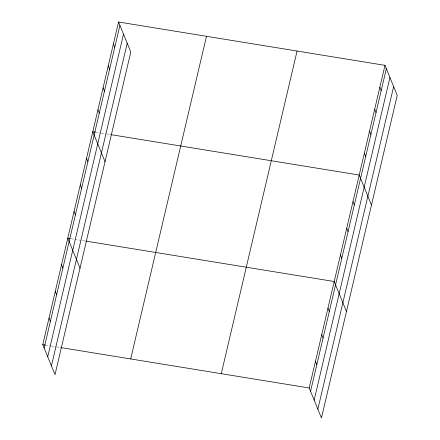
<?xml version="1.0" encoding="UTF-8"?>
<svg xmlns="http://www.w3.org/2000/svg" width="440" height="440" viewBox="0 0 440 440"><rect width="100%" height="100%" fill="white"/><g stroke="black" fill="none" stroke-linecap="round" stroke-linejoin="round"><path stroke-width="0.33" stroke-dasharray="2.2 1.65" d="M95.453 132.132L100.782 133.001M101.448 133.111L106.106 133.87M106.777 133.975L110.77 134.624M71.104 238.716L85.096 240.994M45.43 345.081L50.76 345.95M51.425 346.055L56.089 346.814M56.755 346.923L60.748 347.573"/><path stroke-width="0.66" d="M118.553 22L130.801 52.008L55.011 374.655L42.768 344.647L118.553 22L384.989 65.346L397.232 95.354L321.448 418L309.199 387.992L384.989 65.346M44.127 347.98L119.917 25.333M47.718 356.785L123.508 34.133M51.419 365.855L127.21 43.203M130.691 358.952L206.476 36.306M221.276 373.687L297.066 51.04M310.558 391.325L386.348 68.679M314.149 400.125L389.939 77.479M317.851 409.195L393.641 86.548M95.453 132.132L92.785 131.703L105.034 161.706M110.77 134.624L359.222 175.043L371.465 205.051M70.439 238.607L67.777 238.172L80.02 268.18M85.762 241.098L334.208 281.518L346.456 311.526M42.768 344.647L45.43 345.081M60.748 347.573L309.199 387.992M379.836 87.285L381.194 90.618M374.682 109.225L376.041 112.558M369.529 131.164L370.887 134.497M364.375 153.104L365.734 156.437M352.968 201.663L354.327 204.996M346.715 228.283L348.073 231.611M340.461 254.898L341.82 258.231M327.959 308.138L329.318 311.471M321.706 334.757L323.065 338.085M315.452 361.372L316.811 364.705M113.399 43.94L114.763 47.273M108.246 65.879L109.61 69.212M103.092 87.819L104.456 91.151M97.939 109.758L99.303 113.091M86.532 158.318L87.896 161.651M80.284 184.938L81.642 188.271M74.03 211.558L75.389 214.885M61.523 264.792L62.882 268.125M55.27 291.412L56.628 294.745M49.016 318.032L50.38 321.36"/></g></svg>
